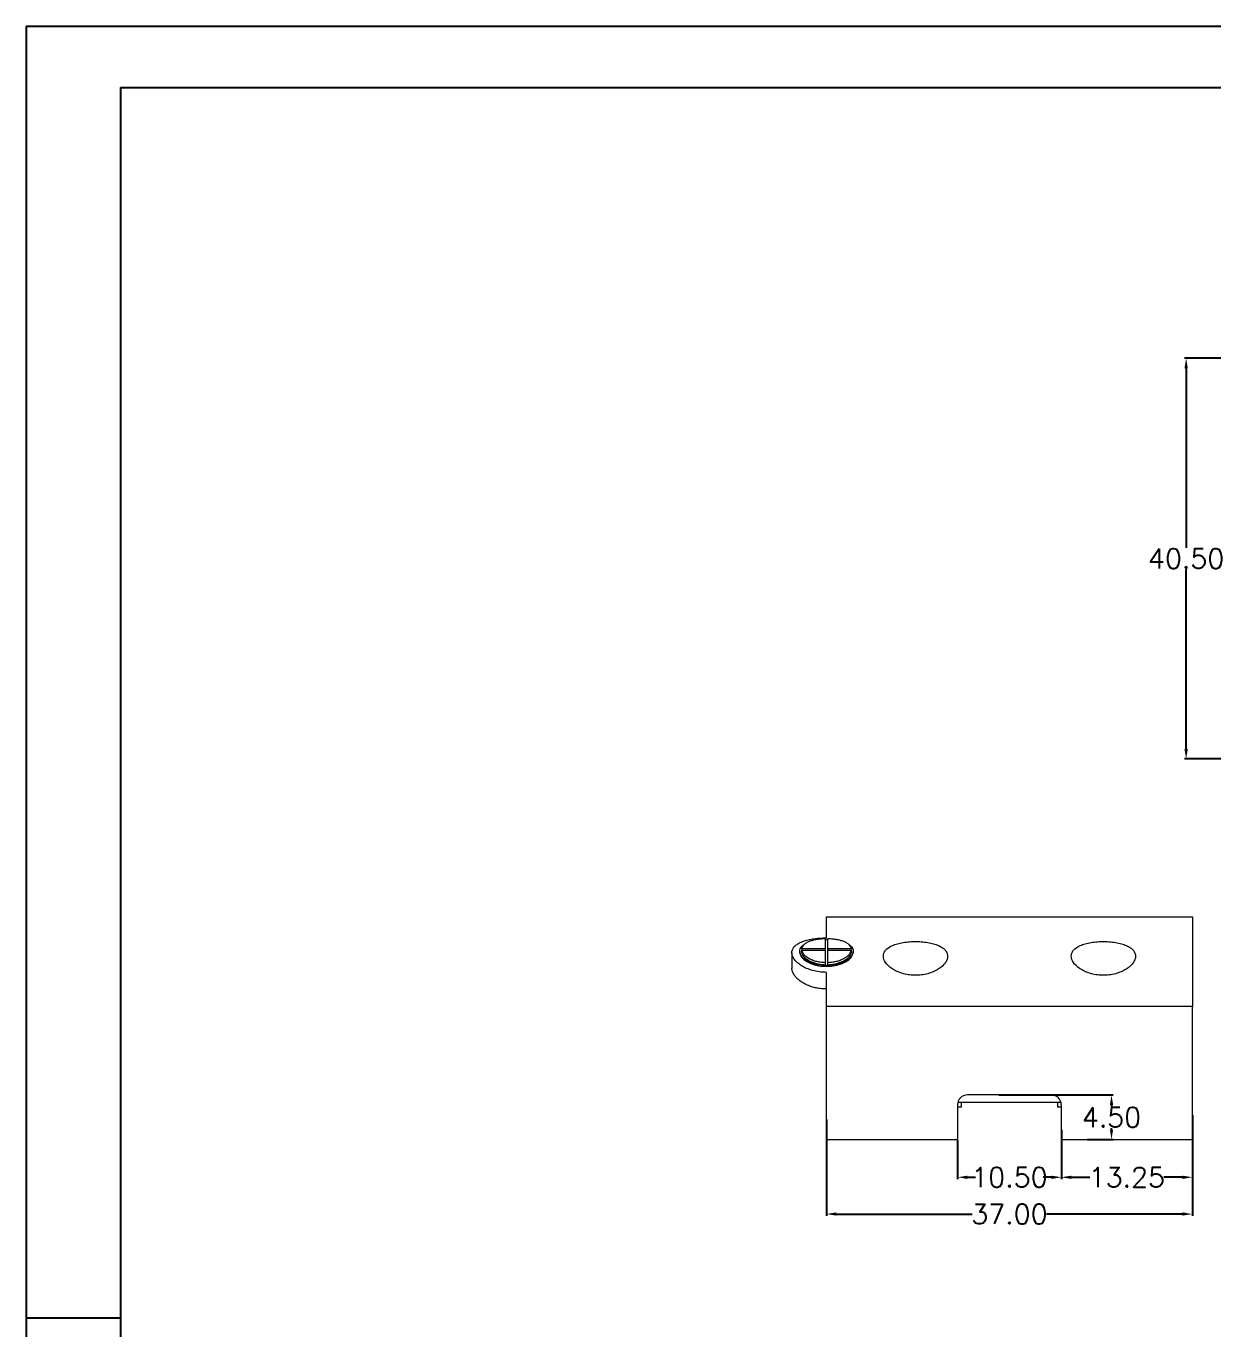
# Model space of a CAD drawing. Header units: inches. Extents: x 3440 to 5010, y 1126 to 1518.
# Drawn here: x 3439.9 to 3560, y 1255.1 to 1386.9 of the extents above; entities that cross this region are included whole.
import ezdxf

# ---------------------------------------------------------------- set-up
doc = ezdxf.new("R2010")
doc.units = ezdxf.units.IN
doc.header["$LTSCALE"] = 15
doc.styles.get("Standard").update_dxf_attribs({"font": 'txt', "bigfont": 'gbcbig.shx'})
doc.dimstyles.new('2.5', dxfattribs={"dimtxt": 2, "dimasz": 1, "dimexe": 0.18, "dimexo": 0.0625, "dimgap": 0.09, "dimtad": 0, "dimtih": 1, "dimtoh": 1, "dimzin": 0, "dimdsep": 46, "dimtxsty": 'Standard', "dimcen": 1, "dimadec": 0, "dimazin": 2, "dimtfac": 1, "dimtofl": 0, "dimtmove": 0, "dimatfit": 3, "dimfxl": 0, "dimtolj": 1, "dimtzin": 0, "dimarcsym": 0})

# ---------------------------------------------------------------- blocks, each defined once
blk = doc.blocks.new('*D428')
at = {"color": 0, "lineweight": -2, "transparency": 16777216}
for p, q in [((3591.36, 1353.34), (3557.02, 1353.34)), ((3557.2, 1352.34), (3557.2, 1334.18)), ((3557.2, 1313.84), (3557.2, 1332)), ((3581.96, 1312.84), (3557.02, 1312.84))]:
    blk.add_line(p, q, dxfattribs=at)
at = {"color": 0, "transparency": 16777216}
for points in [[(3557.03, 1352.34), (3557.37, 1352.34), (3557.2, 1353.34)], [(3557.03, 1313.84), (3557.37, 1313.84), (3557.2, 1312.84)]]:
    blk.add_solid(points, dxfattribs=at)
at = {"layer": 'Defpoints', "color": 0, "transparency": 16777216}
for p in [(3557.2, 1353.34), (3591.42, 1353.34), (3582.02, 1312.84)]:
    blk.add_point(p, dxfattribs=at)
at = {"color": 0, "transparency": 16777216, "insert": (3557.2, 1333.09), "char_height": 2, "attachment_point": 5}
blk.add_mtext('\\A1;40.50', dxfattribs=at)
blk = doc.blocks.new('*D437')
at = {"color": 0, "lineweight": -2, "transparency": 16777216}
for p, q in [((3538.25, 1278.86), (3549.83, 1278.86)), ((3549.65, 1277.86), (3549.65, 1277.7)), ((3549.65, 1275.36), (3549.65, 1275.52)), ((3547.2, 1274.36), (3549.83, 1274.36))]:
    blk.add_line(p, q, dxfattribs=at)
at = {"color": 0, "transparency": 16777216}
for points in [[(3549.49, 1277.86), (3549.82, 1277.86), (3549.65, 1278.86)], [(3549.49, 1275.36), (3549.82, 1275.36), (3549.65, 1274.36)]]:
    blk.add_solid(points, dxfattribs=at)
at = {"layer": 'Defpoints', "color": 0, "transparency": 16777216}
for p in [(3538.19, 1278.86), (3547.14, 1274.36), (3549.65, 1274.36)]:
    blk.add_point(p, dxfattribs=at)
at = {"color": 0, "transparency": 16777216, "insert": (3549.65, 1276.61), "char_height": 2, "attachment_point": 5}
blk.add_mtext('\\A1;4.50', dxfattribs=at)
blk = doc.blocks.new('*D438')
at = {"color": 0, "lineweight": -2, "transparency": 16777216}
for p, q in [((3544.58, 1274.3), (3544.58, 1270.36)), ((3557.83, 1274.3), (3557.83, 1270.36)), ((3545.58, 1270.54), (3547.45, 1270.54)), ((3556.83, 1270.54), (3554.96, 1270.54))]:
    blk.add_line(p, q, dxfattribs=at)
at = {"color": 0, "transparency": 16777216}
for points in [[(3545.58, 1270.7), (3545.58, 1270.37), (3544.58, 1270.54)], [(3556.83, 1270.7), (3556.83, 1270.37), (3557.83, 1270.54)]]:
    blk.add_solid(points, dxfattribs=at)
at = {"layer": 'Defpoints', "color": 0, "transparency": 16777216}
for p in [(3544.58, 1274.36), (3557.83, 1274.36), (3557.83, 1270.54)]:
    blk.add_point(p, dxfattribs=at)
at = {"color": 0, "transparency": 16777216, "insert": (3551.2, 1270.54), "char_height": 2, "attachment_point": 5}
blk.add_mtext('\\A1;13.25', dxfattribs=at)
blk = doc.blocks.new('*D439')
at = {"color": 0, "lineweight": -2, "transparency": 16777216}
for p, q in [((3544.58, 1275.35), (3544.58, 1270.36)), ((3534.08, 1274.3), (3534.08, 1270.36)), ((3535.08, 1270.54), (3535.9, 1270.54)), ((3543.58, 1270.54), (3542.75, 1270.54))]:
    blk.add_line(p, q, dxfattribs=at)
at = {"color": 0, "transparency": 16777216}
for points in [[(3535.08, 1270.7), (3535.08, 1270.37), (3534.08, 1270.54)], [(3543.58, 1270.7), (3543.58, 1270.37), (3544.58, 1270.54)]]:
    blk.add_solid(points, dxfattribs=at)
at = {"layer": 'Defpoints', "color": 0, "transparency": 16777216}
for p in [(3544.58, 1275.41), (3534.08, 1274.36), (3534.08, 1270.54)]:
    blk.add_point(p, dxfattribs=at)
at = {"color": 0, "transparency": 16777216, "insert": (3539.33, 1270.54), "char_height": 2, "attachment_point": 5}
blk.add_mtext('\\A1;10.50', dxfattribs=at)
blk = doc.blocks.new('*D440')
at = {"color": 0, "lineweight": -2, "transparency": 16777216}
for p, q in [((3520.83, 1276.37), (3520.83, 1266.64)), ((3557.83, 1276.82), (3557.83, 1266.64)), ((3521.83, 1266.82), (3535.57, 1266.82)), ((3556.83, 1266.82), (3543.08, 1266.82))]:
    blk.add_line(p, q, dxfattribs=at)
at = {"color": 0, "transparency": 16777216}
for points in [[(3521.83, 1266.99), (3521.83, 1266.66), (3520.83, 1266.82)], [(3556.83, 1266.99), (3556.83, 1266.66), (3557.83, 1266.82)]]:
    blk.add_solid(points, dxfattribs=at)
at = {"layer": 'Defpoints', "color": 0, "transparency": 16777216}
for p in [(3520.83, 1276.44), (3557.83, 1276.88), (3557.83, 1266.82)]:
    blk.add_point(p, dxfattribs=at)
at = {"color": 0, "transparency": 16777216, "insert": (3539.33, 1266.82), "char_height": 2, "attachment_point": 5}
blk.add_mtext('\\A1;37.00', dxfattribs=at)

msp = doc.modelspace()

# ---------------------------------------------------------------- linework, layer by layer
for p, q in [((3439.877, 1386.93), (3809.392, 1386.93)), ((3439.877, 1386.93), (3439.877, 1125.657)), ((3449.438, 1380.709), (3803.171, 1380.709)), ((3449.438, 1380.709), (3449.438, 1131.877)), ((3449.438, 1256.293), (3439.877, 1256.293))]:
    msp.add_line(p, q)
at = {"color": 7, "linetype": 'Continuous', "lineweight": 15}
for p, q in [((3520.828, 1296.861), (3557.828, 1296.861)), ((3520.828, 1294.741), (3520.828, 1296.861)), ((3557.828, 1296.861), (3557.828, 1287.801)), ((3520.678, 1294.68), (3520.678, 1293.651)), ((3520.978, 1293.651), (3520.978, 1294.68)), ((3517.328, 1293.243), (3517.328, 1291.674)), ((3518.128, 1293.389), (3518.128, 1293.299)), ((3520.678, 1293.651), (3518.332, 1293.651)), ((3518.332, 1293.651), (3518.332, 1293.504)), ((3518.332, 1293.504), (3520.678, 1293.504)), ((3518.332, 1293.281), (3518.332, 1293.504)), ((3520.678, 1293.504), (3520.678, 1293.651)), ((3520.678, 1293.504), (3520.678, 1292.232)), ((3523.323, 1293.651), (3520.978, 1293.651)), ((3520.978, 1293.504), (3520.978, 1293.651)), ((3520.978, 1292.232), (3520.978, 1293.504)), ((3520.978, 1293.504), (3523.323, 1293.504)), ((3523.323, 1293.504), (3523.323, 1293.651)), ((3523.323, 1293.504), (3523.323, 1293.281)), ((3523.527, 1293.266), (3523.522, 1293.298)), ((3523.528, 1293.299), (3523.528, 1293.389)), ((3520.678, 1292.232), (3520.678, 1291.999)), ((3520.978, 1291.999), (3520.978, 1292.232)), ((3520.828, 1287.801), (3520.828, 1291.257)), ((3520.828, 1274.361), (3520.828, 1287.801)), ((3557.828, 1287.801), (3520.828, 1287.801)), ((3557.828, 1274.361), (3557.828, 1287.801)), ((3543.578, 1278.861), (3535.078, 1278.861)), ((3534.078, 1277.861), (3534.078, 1274.361)), ((3534.478, 1277.611), (3534.078, 1277.611)), ((3544.546, 1278.111), (3534.11, 1278.111)), ((3534.478, 1277.611), (3534.478, 1278.111)), ((3544.178, 1278.111), (3544.178, 1277.611)), ((3544.578, 1277.611), (3544.178, 1277.611)), ((3544.578, 1277.861), (3544.578, 1274.361)), ((3520.828, 1274.361), (3534.078, 1274.361)), ((3544.578, 1274.361), (3557.828, 1274.361))]:
    msp.add_line(p, q, dxfattribs=at)
at = {"color": 7, "linetype": 'Continuous', "lineweight": 15, "flags": 128}
msp.add_lwpolyline([(3518.129, 1293.299), (3518.173, 1293.057), (3518.311, 1292.809), (3518.538, 1292.568), (3518.852, 1292.345), (3519.247, 1292.151), (3519.713, 1291.997), (3520.233, 1291.895), (3520.785, 1291.857), (3521.339, 1291.885), (3521.865, 1291.977), (3522.341, 1292.124), (3522.747, 1292.313), (3523.074, 1292.532), (3523.316, 1292.771), (3523.467, 1293.018), (3523.527, 1293.266), (3523.527, 1293.266)], dxfattribs=at)
at = {"color": 7, "linetype": 'Continuous', "lineweight": 15}
for centre, start, end in [((3535.078, 1277.861), 90, 180), ((3543.578, 1277.861), 0, 90)]:
    msp.add_arc(centre, 1, start, end, dxfattribs=at)
for points, knots in [([(3520.828, 1291.257), (3520.582, 1291.257), (3520.342, 1291.274), (3519.872, 1291.337), (3519.641, 1291.385), (3519.21, 1291.504), (3519.007, 1291.576), (3518.63, 1291.739), (3518.459, 1291.829), (3518.15, 1292.021), (3518.011, 1292.124), (3517.773, 1292.334), (3517.673, 1292.441), (3517.507, 1292.662), (3517.444, 1292.774), (3517.357, 1292.994), (3517.333, 1293.103), (3517.324, 1293.32), (3517.341, 1293.426), (3517.414, 1293.629), (3517.471, 1293.727), (3517.629, 1293.915), (3517.729, 1294.004), (3517.967, 1294.167), (3518.105, 1294.243), (3518.584, 1294.451), (3518.972, 1294.558), (3519.636, 1294.668), (3519.864, 1294.695), (3520.337, 1294.732), (3520.582, 1294.741), (3520.828, 1294.741)], [0, 0, 0, 0, 0.0625, 0.0625, 0.125, 0.125, 0.1875, 0.1875, 0.25, 0.25, 0.3125, 0.3125, 0.375, 0.375, 0.4375, 0.4375, 0.5, 0.5, 0.5625, 0.5625, 0.625, 0.625, 0.6875, 0.6875, 0.75, 0.75, 0.875, 0.875, 0.9375, 0.9375, 1, 1, 1, 1]), ([(3518.332, 1293.651), (3518.341, 1293.72), (3518.362, 1293.787), (3518.428, 1293.917), (3518.473, 1293.981), (3518.589, 1294.103), (3518.659, 1294.16), (3518.822, 1294.268), (3518.916, 1294.319), (3519.126, 1294.412), (3519.241, 1294.454), (3519.489, 1294.528), (3519.624, 1294.56), (3519.909, 1294.614), (3520.056, 1294.635), (3520.36, 1294.666), (3520.52, 1294.676), (3520.678, 1294.68)], [0, 0, 0, 0, 0.125, 0.125, 0.25, 0.25, 0.375, 0.375, 0.5, 0.5, 0.625, 0.625, 0.75, 0.75, 0.875, 0.875, 1, 1, 1, 1]), ([(3520.678, 1294.562), (3520.742, 1294.566), (3520.843, 1294.572), (3520.942, 1294.566), (3520.978, 1294.564)], [0, 0, 0, 0, 0.643553, 1, 1, 1, 1]), ([(3520.978, 1294.68), (3521.135, 1294.676), (3521.294, 1294.667), (3521.599, 1294.635), (3521.746, 1294.614), (3522.029, 1294.561), (3522.165, 1294.528), (3522.414, 1294.454), (3522.529, 1294.413), (3522.74, 1294.319), (3522.833, 1294.269), (3522.996, 1294.161), (3523.067, 1294.103), (3523.183, 1293.981), (3523.228, 1293.918), (3523.294, 1293.788), (3523.315, 1293.72), (3523.323, 1293.651)], [0, 0, 0, 0, 0.125, 0.125, 0.25, 0.25, 0.375, 0.375, 0.5, 0.5, 0.625, 0.625, 0.75, 0.75, 0.875, 0.875, 1, 1, 1, 1]), ([(3523.527, 1293.389), (3523.527, 1293.378), (3523.529, 1293.285), (3523.481, 1293.107), (3523.331, 1292.858), (3523.089, 1292.617), (3522.761, 1292.395), (3522.352, 1292.203), (3521.874, 1292.054), (3521.343, 1291.96), (3520.784, 1291.931), (3520.227, 1291.971), (3519.703, 1292.074), (3519.235, 1292.23), (3518.839, 1292.428), (3518.524, 1292.653), (3518.296, 1292.896), (3518.157, 1293.146), (3518.113, 1293.396), (3518.159, 1293.638), (3518.314, 1293.861), (3518.453, 1294.005), (3518.564, 1294.064), (3518.565, 1294.064)], [0, 0, 0, 0, 0.0069931, 0.0592839, 0.1115694, 0.1638376, 0.2160868, 0.2683183, 0.3205328, 0.3727217, 0.4249105, 0.4771006, 0.529292, 0.5815115, 0.6337481, 0.686, 0.7382734, 0.7905579, 0.8428511, 0.8954533, 0.9474398, 0.9997157, 1, 1, 1, 1]), ([(3520.678, 1292.232), (3520.517, 1292.238), (3520.356, 1292.253), (3520.048, 1292.3), (3519.898, 1292.332), (3519.614, 1292.41), (3519.481, 1292.456), (3519.234, 1292.559), (3519.119, 1292.616), (3518.811, 1292.797), (3518.647, 1292.934), (3518.418, 1293.215), (3518.35, 1293.361), (3518.332, 1293.504)], [0, 0, 0, 0, 0.125, 0.125, 0.25, 0.25, 0.375, 0.375, 0.5, 0.5, 0.75, 0.75, 1, 1, 1, 1]), ([(3520.678, 1291.999), (3520.517, 1292.005), (3520.356, 1292.02), (3520.047, 1292.068), (3519.897, 1292.1), (3519.613, 1292.179), (3519.481, 1292.225), (3519.233, 1292.329), (3519.118, 1292.387), (3518.81, 1292.569), (3518.647, 1292.707), (3518.418, 1292.989), (3518.35, 1293.137), (3518.332, 1293.281)], [0, 0, 0, 0, 0.125, 0.125, 0.25, 0.25, 0.375, 0.375, 0.5, 0.5, 0.75, 0.75, 1, 1, 1, 1]), ([(3523.323, 1293.504), (3523.306, 1293.362), (3523.238, 1293.215), (3523.066, 1293.004), (3522.997, 1292.935), (3522.834, 1292.801), (3522.741, 1292.736), (3522.536, 1292.616), (3522.423, 1292.56), (3522.176, 1292.456), (3522.04, 1292.41), (3521.758, 1292.332), (3521.611, 1292.3), (3521.3, 1292.253), (3521.139, 1292.238), (3520.978, 1292.232)], [0, 0, 0, 0, 0.25, 0.25, 0.375, 0.375, 0.5, 0.5, 0.625, 0.625, 0.75, 0.75, 0.875, 0.875, 1, 1, 1, 1]), ([(3523.323, 1293.281), (3523.306, 1293.138), (3523.238, 1292.989), (3523.066, 1292.778), (3522.997, 1292.708), (3522.835, 1292.573), (3522.742, 1292.508), (3522.537, 1292.386), (3522.424, 1292.33), (3522.176, 1292.226), (3522.041, 1292.179), (3521.759, 1292.1), (3521.611, 1292.068), (3521.301, 1292.02), (3521.139, 1292.005), (3520.978, 1291.999)], [0, 0, 0, 0, 0.25, 0.25, 0.375, 0.375, 0.5, 0.5, 0.625, 0.625, 0.75, 0.75, 0.875, 0.875, 1, 1, 1, 1]), ([(3523.114, 1294.046), (3523.121, 1294.042), (3523.235, 1293.978), (3523.36, 1293.838), (3523.495, 1293.635), (3523.516, 1293.498), (3523.527, 1293.429)], [0, 0, 0, 0, 0.0254854, 0.3857279, 0.6926811, 1, 1, 1, 1]), ([(3526.578, 1292.888), (3526.578, 1292.677), (3526.651, 1292.463), (3526.941, 1292.034), (3527.151, 1291.829), (3527.57, 1291.546), (3527.726, 1291.457), (3528.066, 1291.297), (3528.252, 1291.225), (3528.649, 1291.103), (3528.856, 1291.055), (3529.29, 1290.986), (3529.519, 1290.966), (3529.971, 1290.958), (3530.197, 1290.97), (3530.644, 1291.025), (3530.857, 1291.067), (3531.265, 1291.177), (3531.459, 1291.245), (3531.814, 1291.398), (3531.978, 1291.484), (3532.273, 1291.667), (3532.403, 1291.764), (3532.631, 1291.966), (3532.729, 1292.072), (3532.889, 1292.283), (3532.951, 1292.39), (3533.04, 1292.606), (3533.067, 1292.714), (3533.083, 1292.924), (3533.073, 1293.028), (3533.015, 1293.23), (3532.966, 1293.329), (3532.831, 1293.515), (3532.745, 1293.603), (3532.533, 1293.77), (3532.407, 1293.849), (3532.124, 1293.989), (3531.965, 1294.053), (3531.613, 1294.165), (3531.422, 1294.213), (3531.02, 1294.291), (3530.806, 1294.322), (3530.364, 1294.365), (3530.14, 1294.376), (3529.687, 1294.381), (3529.456, 1294.374), (3529.012, 1294.341), (3528.795, 1294.315), (3528.377, 1294.245), (3528.182, 1294.201), (3527.816, 1294.097), (3527.646, 1294.036), (3527.194, 1293.834), (3526.961, 1293.669), (3526.731, 1293.395), (3526.673, 1293.297), (3526.597, 1293.097), (3526.578, 1292.994), (3526.578, 1292.888)], [0, 0, 0, 0, 0.0625, 0.0625, 0.125, 0.125, 0.15625, 0.15625, 0.1875, 0.1875, 0.21875, 0.21875, 0.25, 0.25, 0.28125, 0.28125, 0.3125, 0.3125, 0.34375, 0.34375, 0.375, 0.375, 0.40625, 0.40625, 0.4375, 0.4375, 0.46875, 0.46875, 0.5, 0.5, 0.53125, 0.53125, 0.5625, 0.5625, 0.59375, 0.59375, 0.625, 0.625, 0.65625, 0.65625, 0.6875, 0.6875, 0.71875, 0.71875, 0.75, 0.75, 0.78125, 0.78125, 0.8125, 0.8125, 0.84375, 0.84375, 0.875, 0.875, 0.9375, 0.9375, 0.96875, 0.96875, 1, 1, 1, 1]), ([(3545.578, 1292.888), (3545.578, 1292.677), (3545.651, 1292.463), (3545.941, 1292.034), (3546.151, 1291.829), (3546.57, 1291.546), (3546.726, 1291.457), (3547.066, 1291.297), (3547.252, 1291.225), (3547.649, 1291.103), (3547.856, 1291.055), (3548.29, 1290.986), (3548.519, 1290.966), (3548.971, 1290.958), (3549.197, 1290.97), (3549.644, 1291.025), (3549.857, 1291.067), (3550.265, 1291.177), (3550.459, 1291.245), (3550.814, 1291.398), (3550.978, 1291.484), (3551.273, 1291.667), (3551.403, 1291.764), (3551.631, 1291.966), (3551.729, 1292.072), (3551.889, 1292.283), (3551.951, 1292.39), (3552.04, 1292.606), (3552.067, 1292.714), (3552.083, 1292.924), (3552.073, 1293.028), (3552.015, 1293.23), (3551.966, 1293.329), (3551.831, 1293.515), (3551.745, 1293.603), (3551.533, 1293.77), (3551.407, 1293.849), (3551.124, 1293.989), (3550.965, 1294.053), (3550.613, 1294.165), (3550.422, 1294.213), (3550.02, 1294.291), (3549.806, 1294.322), (3549.364, 1294.365), (3549.14, 1294.376), (3548.687, 1294.381), (3548.456, 1294.374), (3548.012, 1294.341), (3547.795, 1294.315), (3547.377, 1294.245), (3547.182, 1294.201), (3546.816, 1294.097), (3546.646, 1294.036), (3546.194, 1293.834), (3545.961, 1293.669), (3545.731, 1293.395), (3545.673, 1293.297), (3545.597, 1293.097), (3545.578, 1292.994), (3545.578, 1292.888)], [0, 0, 0, 0, 0.0625, 0.0625, 0.125, 0.125, 0.15625, 0.15625, 0.1875, 0.1875, 0.21875, 0.21875, 0.25, 0.25, 0.28125, 0.28125, 0.3125, 0.3125, 0.34375, 0.34375, 0.375, 0.375, 0.40625, 0.40625, 0.4375, 0.4375, 0.46875, 0.46875, 0.5, 0.5, 0.53125, 0.53125, 0.5625, 0.5625, 0.59375, 0.59375, 0.625, 0.625, 0.65625, 0.65625, 0.6875, 0.6875, 0.71875, 0.71875, 0.75, 0.75, 0.78125, 0.78125, 0.8125, 0.8125, 0.84375, 0.84375, 0.875, 0.875, 0.9375, 0.9375, 0.96875, 0.96875, 1, 1, 1, 1]), ([(3520.828, 1289.575), (3520.655, 1289.581), (3520.308, 1289.591), (3519.806, 1289.671), (3519.335, 1289.794), (3518.893, 1289.958), (3518.491, 1290.158), (3518.118, 1290.401), (3517.798, 1290.679), (3517.539, 1290.996), (3517.363, 1291.333), (3517.34, 1291.561), (3517.328, 1291.674)], [0, 0, 0, 0, 0.0873337, 0.174698, 0.2616849, 0.3487241, 0.4422108, 0.5357446, 0.6449023, 0.7540931, 0.8774248, 1, 1, 1, 1])]:
    msp.add_open_spline(points, degree=3, knots=knots, dxfattribs=at)

# ---------------------------------------------------------------- dimensions: what is measured, and where the dimension line sits
for base, p1, p2, picture, middle in [((3557.2, 1353.343), (3582.018, 1312.843), (3591.424, 1353.343), '*D428', (3557.2, 1333.093)), ((3549.653, 1274.361), (3538.191, 1278.861), (3547.14, 1274.361), '*D437', (3549.653, 1276.611))]:
    dim = msp.add_linear_dim(base=base, p1=p1, p2=p2, angle=90, dimstyle='2.5')
    dim.commit()
    dim.dimension.update_dxf_attribs({"geometry": picture, "text_midpoint": middle})
for base, p1, p2, picture, middle in [((3557.828, 1266.824), (3520.828, 1276.437), (3557.828, 1276.884), '*D440', (3539.328, 1266.824)), ((3534.078, 1270.537), (3544.578, 1275.408), (3534.078, 1274.361), '*D439', (3539.328, 1270.537)), ((3557.828, 1270.537), (3544.578, 1274.361), (3557.828, 1274.361), '*D438', (3551.203, 1270.537))]:
    dim = msp.add_linear_dim(base=base, p1=p1, p2=p2, dimstyle='2.5')
    dim.commit()
    dim.dimension.update_dxf_attribs({"geometry": picture, "text_midpoint": middle})

doc.saveas('drawing.dxf')
